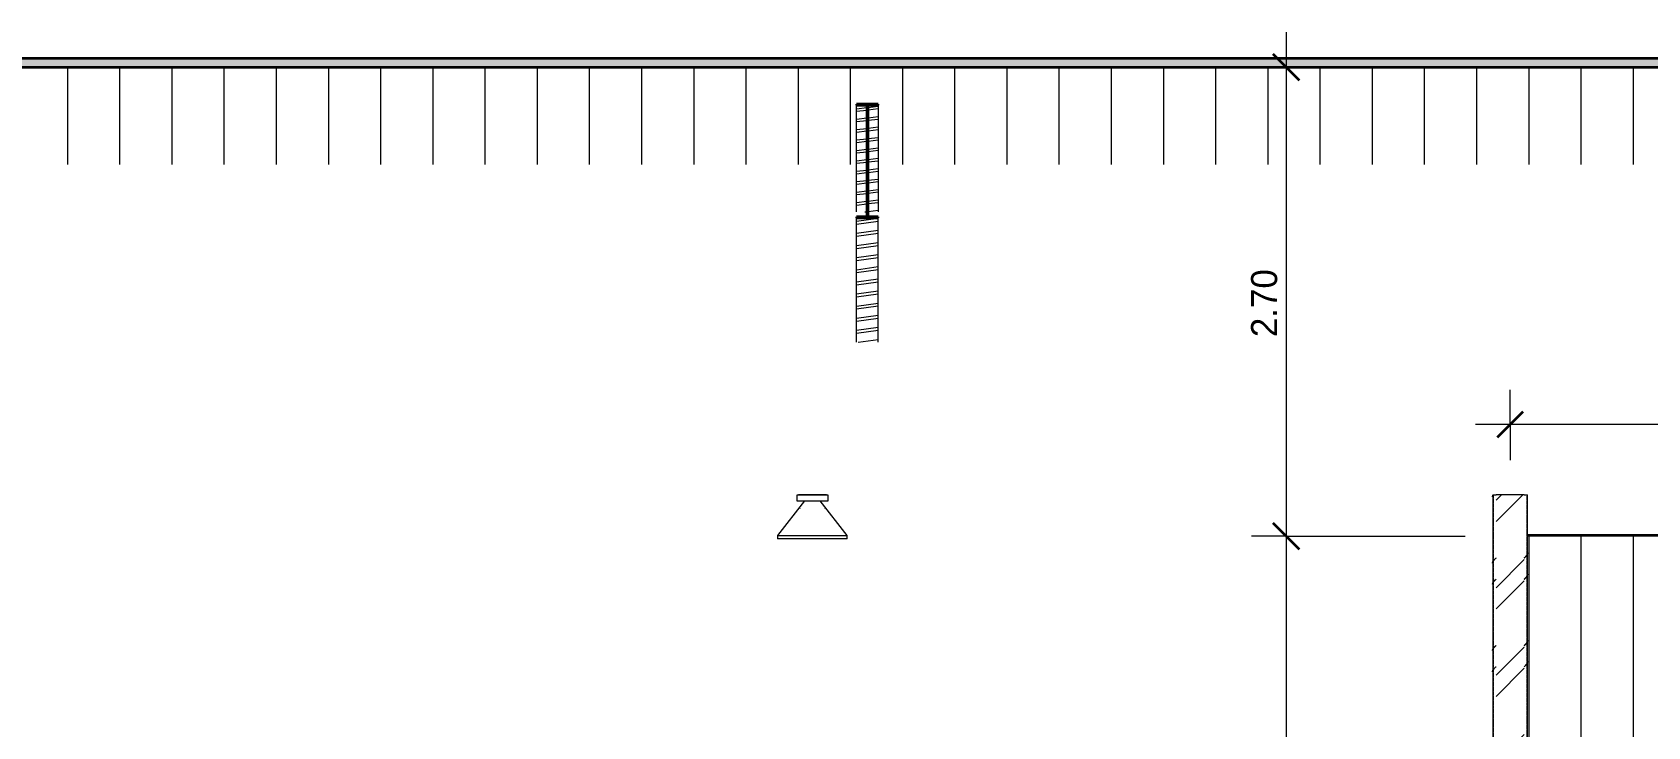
# Model space of a CAD drawing. Header units: centimetres. Extents: x -11896 to 2794, y -437 to 1921.
# Drawn here: x -3151 to -2223, y 668 to 1067 of the extents above; entities that cross this region are included whole.
import ezdxf

# ---------------------------------------------------------------- set-up
doc = ezdxf.new("R2010")
doc.units = ezdxf.units.CM
doc.linetypes.add('Hidden', pattern=[0.714375, 0.47625, -0.238125])
for name, color, linetype, lineweight in [('A-ANNO-DIMS', 7, 'Continuous', 9), ('A-ANNO-DIMS-100', 7, 'Continuous', 9), ('A-FLOR', 7, 'Continuous', 9), ('A-ROOF', 7, 'Continuous', 9), ('A-ROOF-PATT', 7, 'Continuous', 35), ('A-WALL', 7, 'Continuous', 9), ('A-WALL-PATT', 7, 'Continuous', 35), ('E-LITE-EQPM', 7, 'Continuous', 9), ('S-BEAM', 7, 'Continuous', 9), ('S-COLS', 7, 'Continuous', 9)]:
    doc.layers.add(name, color=color, linetype=linetype, lineweight=lineweight)
doc.styles.add('Century Gothic_1', font='GOTHIC.TTF', dxfattribs={"height": 15})
doc.dimstyles.new('FCA_N_Cotas_E100', dxfattribs={"dimscale": 30.48, "dimtxt": 15.662524, "dimasz": 0.492126, "dimexe": 0.656168, "dimexo": 0.656168, "dimgap": 0.032808, "dimtad": 1, "dimlfac": 0.01, "dimrnd": 0.01, "dimzin": 0, "dimdsep": 46, "dimtxsty": 'Century Gothic_1', "dimblk1": 'OBLIQUE', "dimblk2": 'OBLIQUE', "dimsah": 1, "dimcen": 0.09, "dimdle": 0.656168, "dimazin": 2, "dimtfac": 1, "dimtdec": 4, "dimtix": 1, "dimtmove": 0, "dimatfit": 3, "dimfxl": 1, "dimtvp": 1, "dimtolj": 1, "dimtzin": 0, "dimarcsym": 2})
pattern_1 = [(45, (-5061.785, 712), (-25.1447, 25.1447), []), (45, (-5061.785, 750.1), (-25.1447, 25.1447), [])]
pattern_2 = [(6.791, (-5061.785, 1020.98), (-25.144413, 2.993727), []), (6.791, (-5061.785, 1025.517), (-25.144413, 2.993727), [])]

# ---------------------------------------------------------------- blocks, each defined once
blk = doc.blocks.new('PQ_RVR_EST-01_ZZ_ZZ_MO_T_A_rvt-2-Sección 2-2')
at = {"layer": 'S-BEAM', "true_color": 0xc0c0c0}
h = blk.add_hatch(dxfattribs=at)
h.set_pattern_fill('FP_7', color=9, style=0, pattern_type=2)
h.set_pattern_definition(pattern_1)
h.paths.add_polyline_path([(-4115.83, 960.76), (-4115.83, 961.35), (-4121.73, 961.35), (-4121.73, 1025.42), (-4115.83, 1025.42), (-4115.83, 1026.01), (-4128.33, 1026.01), (-4128.33, 1025.42), (-4122.44, 1025.42), (-4122.44, 961.35), (-4128.33, 961.35), (-4128.33, 960.76)])
h = blk.add_hatch(dxfattribs=at)
h.set_pattern_fill('FP_49', color=9, style=0, pattern_type=2)
h.set_pattern_definition(pattern_2)
edge = h.paths.add_edge_path()
edge.add_line((-4122.44, 964.15), (-4122.44, 1025.42))
edge.add_line((-4122.44, 1025.42), (-4128.33, 1025.42))
edge.add_line((-4128.33, 1025.42), (-4128.33, 964.15))
h = blk.add_hatch(dxfattribs=at)
h.set_pattern_fill('FP_49', color=9, style=0, pattern_type=2)
h.set_pattern_definition(pattern_2)
edge = h.paths.add_edge_path()
edge.add_line((-4115.83, 964.15), (-4115.83, 1025.42))
edge.add_line((-4115.83, 1025.42), (-4121.73, 1025.42))
edge.add_line((-4121.73, 1025.42), (-4121.73, 964.15))
h = blk.add_hatch(dxfattribs=at)
h.set_pattern_fill('FP_47', color=9, style=0, pattern_type=2)
h.set_pattern_definition([(7.888, (-5061.785, 955.983), (-25.14507, 3.48413), []), (7.888, (-5061.785, 961.262), (-25.14507, 3.48413), [])])
edge = h.paths.add_edge_path()
edge.add_line((-4115.83, 889.28), (-4115.83, 960.76))
edge.add_line((-4115.83, 960.76), (-4128.33, 960.76))
edge.add_line((-4128.33, 960.76), (-4128.33, 889.28))
at = {"layer": 'S-BEAM', "lineweight": 35}
for p, q in [((-4115.83, 1026.01), (-4128.33, 1026.01)), ((-4128.33, 1026.01), (-4128.33, 1025.42)), ((-4128.33, 1025.42), (-4122.44, 1025.42)), ((-4122.44, 1025.42), (-4122.44, 961.35)), ((-4121.73, 961.35), (-4121.73, 1025.42)), ((-4121.73, 1025.42), (-4115.83, 1025.42)), ((-4115.83, 1025.42), (-4115.83, 1026.01)), ((-4122.44, 961.35), (-4128.33, 961.35)), ((-4128.33, 961.35), (-4128.33, 960.76)), ((-4128.33, 960.76), (-4115.83, 960.76)), ((-4115.83, 961.35), (-4121.73, 961.35)), ((-4115.83, 960.76), (-4115.83, 961.35))]:
    blk.add_line(p, q, dxfattribs=at)
at = {"layer": 'S-BEAM'}
for p, q in [((-4128.33, 964.15), (-4128.33, 1025.42)), ((-4115.83, 1025.42), (-4115.83, 964.15)), ((-4128.33, 889.28), (-4128.33, 960.76)), ((-4115.83, 889.28), (-4115.83, 960.76))]:
    blk.add_line(p, q, dxfattribs=at)
blk = doc.blocks.new('Lighting-Pendant-Vibia-NOTRH-5662 - Standard-1742424-Sección 2-2')
at = {"layer": 'E-LITE-EQPM'}
for p, q in [((-4162.68, 801.24), (-4162.68, 798.04)), ((-4144.68, 801.24), (-4162.68, 801.24)), ((-4161.68, 801.54), (-4161.68, 801.24)), ((-4145.68, 801.54), (-4161.68, 801.54)), ((-4154.18, 801.61), (-4154.03, 801.61)), ((-4154.18, 801.61), (-4154.03, 801.61)), ((-4153.93, 801.61), (-4153.43, 801.61)), ((-4153.93, 801.61), (-4153.43, 801.61)), ((-4153.32, 801.61), (-4153.18, 801.61)), ((-4153.32, 801.61), (-4153.18, 801.61)), ((-4145.68, 801.24), (-4145.68, 801.54)), ((-4144.68, 798.04), (-4144.68, 801.24)), ((-4158.18, 798.06), (-4173.68, 778.15)), ((-4162.68, 798.04), (-4144.68, 798.04)), ((-4160.71, 793.95), (-4160.95, 793.65)), ((-4133.68, 778.15), (-4149.18, 798.06)), ((-4146.4, 793.65), (-4146.64, 793.95)), ((-4173.68, 778.15), (-4173.68, 776.15)), ((-4173.68, 778.15), (-4133.68, 778.15)), ((-4133.68, 776.15), (-4173.68, 776.15)), ((-4133.68, 776.15), (-4133.68, 778.15))]:
    blk.add_line(p, q, dxfattribs=at)
at = {"layer": 'E-LITE-EQPM', "flags": 128}
for points in [[(-4154.47, 801.56), (-4154.34, 801.59), (-4154.2, 801.61), (-4154.18, 801.61)], [(-4153.18, 801.61), (-4153.04, 801.59), (-4152.9, 801.56)]]:
    blk.add_lwpolyline(points, dxfattribs=at)
blk = doc.blocks.new('PQ_RVR_MEP-01_ZZ_ZZ_MO_T_A_rvt-2-Sección 2-2')
at = {"layer": 'E-LITE-EQPM', "lineweight": 9}
blk.add_blockref('Lighting-Pendant-Vibia-NOTRH-5662 - Standard-1742424-Sección 2-2', (0, 0), dxfattribs=at)
blk = doc.blocks.new('FP_169-Sección 2-2')
at = {"layer": 'S-COLS'}
blk.add_line((-3742.6, 387.86), (-3742.6, 801.54), dxfattribs=at)
at = {"layer": 'S-COLS', "color": 9, "true_color": 0xc0c0c0}
for p, q in [((-3744.51, 765.22), (-3744.46, 765.27)), ((-3744.46, 765.27), (-3744.41, 765.32)), ((-3744.41, 765.32), (-3744.36, 765.36)), ((-3744.36, 765.36), (-3744.31, 765.41)), ((-3744.31, 765.41), (-3744.26, 765.46)), ((-3744.26, 765.46), (-3744.21, 765.5)), ((-3744.21, 765.5), (-3744.16, 765.55)), ((-3744.16, 765.55), (-3744.11, 765.6)), ((-3744.11, 765.6), (-3744.06, 765.64)), ((-3744.06, 765.64), (-3744.02, 765.69)), ((-3744.02, 765.69), (-3743.97, 765.74)), ((-3743.97, 765.74), (-3743.92, 765.78)), ((-3743.92, 765.78), (-3743.87, 765.83)), ((-3743.87, 765.83), (-3743.83, 765.88)), ((-3743.83, 765.88), (-3743.78, 765.92)), ((-3743.78, 765.92), (-3743.73, 765.97)), ((-3743.73, 765.97), (-3743.69, 766.02)), ((-3743.69, 766.02), (-3743.64, 766.06)), ((-3743.64, 766.06), (-3743.6, 766.11)), ((-3743.6, 766.11), (-3743.55, 766.16)), ((-3743.55, 766.16), (-3743.51, 766.2)), ((-3743.51, 766.2), (-3743.47, 766.25)), ((-3743.47, 766.25), (-3743.43, 766.3)), ((-3743.43, 766.3), (-3743.38, 766.34)), ((-3743.38, 766.34), (-3743.34, 766.39)), ((-3743.34, 766.39), (-3743.3, 766.44)), ((-3743.3, 766.44), (-3743.26, 766.48)), ((-3743.26, 766.48), (-3743.23, 766.53)), ((-3743.23, 766.53), (-3743.19, 766.58)), ((-3743.19, 766.58), (-3743.15, 766.62)), ((-3743.15, 766.62), (-3743.11, 766.67)), ((-3743.11, 766.67), (-3743.08, 766.72)), ((-3743.08, 766.72), (-3743.04, 766.77)), ((-3743.04, 766.77), (-3743.01, 766.81)), ((-3743.01, 766.81), (-3742.98, 766.86)), ((-3742.98, 766.86), (-3742.95, 766.91)), ((-3742.95, 766.91), (-3742.91, 766.95)), ((-3742.91, 766.95), (-3742.88, 767)), ((-3742.88, 767), (-3742.85, 767.05)), ((-3742.85, 767.05), (-3742.83, 767.09)), ((-3742.83, 767.09), (-3742.8, 767.14)), ((-3742.8, 767.14), (-3742.77, 767.19)), ((-3742.77, 767.19), (-3742.75, 767.23)), ((-3742.75, 767.23), (-3742.72, 767.28)), ((-3742.72, 767.28), (-3742.7, 767.33)), ((-3742.7, 767.33), (-3742.68, 767.37)), ((-3742.68, 767.37), (-3742.66, 767.42)), ((-3742.66, 767.42), (-3742.64, 767.47)), ((-3742.64, 767.47), (-3742.62, 767.51)), ((-3742.62, 767.51), (-3742.6, 767.56)), ((-3742.6, 767.56), (-3742.59, 767.61)), ((-3742.59, 767.61), (-3742.57, 767.65)), ((-3742.57, 767.65), (-3742.56, 767.7)), ((-3742.56, 767.7), (-3742.55, 767.75)), ((-3742.55, 767.75), (-3742.54, 767.79)), ((-3742.54, 767.79), (-3742.53, 767.84)), ((-3742.53, 767.84), (-3742.52, 767.89)), ((-3742.52, 767.89), (-3742.51, 767.93)), ((-3742.51, 767.93), (-3742.5, 767.98)), ((-3742.5, 768.03), (-3742.49, 768.07)), ((-3742.5, 767.98), (-3742.5, 768.03)), ((-3742.49, 768.12), (-3742.49, 768.17)), ((-3742.49, 768.07), (-3742.49, 768.12)), ((-3744.51, 753.03), (-3744.46, 753.08)), ((-3744.46, 753.08), (-3744.41, 753.13)), ((-3744.41, 753.13), (-3744.36, 753.17)), ((-3744.36, 753.17), (-3744.31, 753.22)), ((-3744.31, 753.22), (-3744.26, 753.27)), ((-3744.26, 753.27), (-3744.21, 753.31)), ((-3744.21, 753.31), (-3744.16, 753.36)), ((-3744.16, 753.36), (-3744.11, 753.41)), ((-3744.11, 753.41), (-3744.06, 753.45)), ((-3744.06, 753.45), (-3744.02, 753.5)), ((-3744.02, 753.5), (-3743.97, 753.55)), ((-3743.97, 753.55), (-3743.92, 753.59)), ((-3743.92, 753.59), (-3743.87, 753.64)), ((-3743.87, 753.64), (-3743.83, 753.69)), ((-3743.83, 753.69), (-3743.78, 753.73)), ((-3743.78, 753.73), (-3743.73, 753.78)), ((-3743.73, 753.78), (-3743.69, 753.83)), ((-3743.69, 753.83), (-3743.64, 753.87)), ((-3743.64, 753.87), (-3743.6, 753.92)), ((-3743.6, 753.92), (-3743.55, 753.97)), ((-3743.55, 753.97), (-3743.51, 754.01)), ((-3743.51, 754.01), (-3743.47, 754.06)), ((-3743.47, 754.06), (-3743.43, 754.11)), ((-3743.43, 754.11), (-3743.38, 754.15)), ((-3743.38, 754.15), (-3743.34, 754.2)), ((-3743.34, 754.2), (-3743.3, 754.25)), ((-3743.3, 754.25), (-3743.26, 754.3)), ((-3743.26, 754.3), (-3743.23, 754.34)), ((-3743.23, 754.34), (-3743.19, 754.39)), ((-3743.19, 754.39), (-3743.15, 754.44)), ((-3743.15, 754.44), (-3743.11, 754.48)), ((-3743.11, 754.48), (-3743.08, 754.53)), ((-3743.08, 754.53), (-3743.04, 754.58)), ((-3743.04, 754.58), (-3743.01, 754.62)), ((-3743.01, 754.62), (-3742.98, 754.67)), ((-3742.98, 754.67), (-3742.95, 754.72)), ((-3742.95, 754.72), (-3742.91, 754.76)), ((-3742.91, 754.76), (-3742.88, 754.81)), ((-3742.88, 754.81), (-3742.85, 754.86)), ((-3742.85, 754.86), (-3742.83, 754.9)), ((-3742.83, 754.9), (-3742.8, 754.95)), ((-3742.8, 754.95), (-3742.77, 755)), ((-3742.77, 755), (-3742.75, 755.04)), ((-3742.75, 755.04), (-3742.72, 755.09)), ((-3742.72, 755.09), (-3742.7, 755.14)), ((-3742.7, 755.14), (-3742.68, 755.18)), ((-3742.68, 755.18), (-3742.66, 755.23)), ((-3742.66, 755.23), (-3742.64, 755.28)), ((-3742.64, 755.28), (-3742.62, 755.32)), ((-3742.62, 755.32), (-3742.6, 755.37)), ((-3742.6, 755.37), (-3742.59, 755.42)), ((-3742.59, 755.42), (-3742.57, 755.46)), ((-3742.57, 755.46), (-3742.56, 755.51)), ((-3742.56, 755.51), (-3742.55, 755.56)), ((-3742.55, 755.56), (-3742.54, 755.6)), ((-3742.54, 755.6), (-3742.53, 755.65)), ((-3742.53, 755.65), (-3742.52, 755.7)), ((-3742.52, 755.7), (-3742.51, 755.74)), ((-3742.51, 755.74), (-3742.5, 755.79)), ((-3742.5, 755.84), (-3742.49, 755.88)), ((-3742.5, 755.79), (-3742.5, 755.84)), ((-3742.49, 755.93), (-3742.49, 755.98)), ((-3742.49, 755.88), (-3742.49, 755.93)), ((-3744.46, 714.98), (-3744.41, 715.03)), ((-3744.41, 715.03), (-3744.36, 715.07)), ((-3744.36, 715.07), (-3744.31, 715.12)), ((-3744.31, 715.12), (-3744.26, 715.17)), ((-3744.26, 715.17), (-3744.21, 715.21)), ((-3744.21, 715.21), (-3744.16, 715.26)), ((-3744.16, 715.26), (-3744.11, 715.31)), ((-3744.11, 715.31), (-3744.06, 715.35)), ((-3744.06, 715.35), (-3744.02, 715.4)), ((-3744.02, 715.4), (-3743.97, 715.45)), ((-3743.97, 715.45), (-3743.92, 715.49)), ((-3743.92, 715.49), (-3743.87, 715.54)), ((-3743.87, 715.54), (-3743.83, 715.59)), ((-3743.83, 715.59), (-3743.78, 715.63)), ((-3743.78, 715.63), (-3743.73, 715.68)), ((-3743.73, 715.68), (-3743.69, 715.73)), ((-3743.69, 715.73), (-3743.64, 715.77)), ((-3743.64, 715.77), (-3743.6, 715.82)), ((-3743.6, 715.82), (-3743.55, 715.87)), ((-3743.55, 715.87), (-3743.51, 715.91)), ((-3743.51, 715.91), (-3743.47, 715.96)), ((-3743.47, 715.96), (-3743.43, 716.01)), ((-3743.43, 716.01), (-3743.38, 716.05)), ((-3743.38, 716.05), (-3743.34, 716.1)), ((-3743.34, 716.1), (-3743.3, 716.15)), ((-3743.3, 716.15), (-3743.26, 716.2)), ((-3743.26, 716.2), (-3743.23, 716.24)), ((-3743.23, 716.24), (-3743.19, 716.29)), ((-3743.19, 716.29), (-3743.15, 716.34)), ((-3743.15, 716.34), (-3743.11, 716.38)), ((-3743.11, 716.38), (-3743.08, 716.43)), ((-3743.08, 716.43), (-3743.04, 716.48)), ((-3743.04, 716.48), (-3743.01, 716.52)), ((-3743.01, 716.52), (-3742.98, 716.57)), ((-3742.98, 716.57), (-3742.95, 716.62)), ((-3742.95, 716.62), (-3742.91, 716.66)), ((-3742.91, 716.66), (-3742.88, 716.71)), ((-3742.88, 716.71), (-3742.85, 716.76)), ((-3742.85, 716.76), (-3742.83, 716.8)), ((-3742.83, 716.8), (-3742.8, 716.85)), ((-3742.8, 716.85), (-3742.77, 716.9)), ((-3742.77, 716.9), (-3742.75, 716.94)), ((-3742.75, 716.94), (-3742.72, 716.99)), ((-3742.72, 716.99), (-3742.7, 717.04)), ((-3742.7, 717.04), (-3742.68, 717.08)), ((-3742.68, 717.08), (-3742.66, 717.13)), ((-3742.66, 717.13), (-3742.64, 717.18)), ((-3742.64, 717.18), (-3742.62, 717.22)), ((-3742.62, 717.22), (-3742.6, 717.27)), ((-3742.6, 717.27), (-3742.59, 717.32)), ((-3742.59, 717.32), (-3742.57, 717.36)), ((-3742.57, 717.36), (-3742.56, 717.41)), ((-3742.56, 717.41), (-3742.55, 717.46)), ((-3742.55, 717.46), (-3742.54, 717.5)), ((-3742.54, 717.5), (-3742.53, 717.55)), ((-3742.53, 717.55), (-3742.52, 717.6)), ((-3742.52, 717.6), (-3742.51, 717.64)), ((-3742.51, 717.64), (-3742.5, 717.69)), ((-3742.5, 717.74), (-3742.49, 717.78)), ((-3742.5, 717.69), (-3742.5, 717.74)), ((-3742.49, 717.83), (-3742.49, 717.88)), ((-3742.49, 717.78), (-3742.49, 717.83)), ((-3744.51, 714.93), (-3744.46, 714.98)), ((-3744.51, 702.74), (-3744.46, 702.79)), ((-3744.46, 702.79), (-3744.41, 702.84)), ((-3744.41, 702.84), (-3744.36, 702.88)), ((-3744.36, 702.88), (-3744.31, 702.93)), ((-3744.31, 702.93), (-3744.26, 702.98)), ((-3744.26, 702.98), (-3744.21, 703.02)), ((-3744.21, 703.02), (-3744.16, 703.07)), ((-3744.16, 703.07), (-3744.11, 703.12)), ((-3744.11, 703.12), (-3744.06, 703.16)), ((-3744.06, 703.16), (-3744.02, 703.21)), ((-3744.02, 703.21), (-3743.97, 703.26)), ((-3743.97, 703.26), (-3743.92, 703.3)), ((-3743.92, 703.3), (-3743.87, 703.35)), ((-3743.87, 703.35), (-3743.83, 703.4)), ((-3743.83, 703.4), (-3743.78, 703.44)), ((-3743.78, 703.44), (-3743.73, 703.49)), ((-3743.73, 703.49), (-3743.69, 703.54)), ((-3743.69, 703.54), (-3743.64, 703.58)), ((-3743.64, 703.58), (-3743.6, 703.63)), ((-3743.6, 703.63), (-3743.55, 703.68)), ((-3743.55, 703.68), (-3743.51, 703.73)), ((-3743.51, 703.73), (-3743.47, 703.77)), ((-3743.47, 703.77), (-3743.43, 703.82)), ((-3743.43, 703.82), (-3743.38, 703.87)), ((-3743.38, 703.87), (-3743.34, 703.91)), ((-3743.34, 703.91), (-3743.3, 703.96)), ((-3743.3, 703.96), (-3743.26, 704.01)), ((-3743.26, 704.01), (-3743.23, 704.05)), ((-3743.23, 704.05), (-3743.19, 704.1)), ((-3743.19, 704.1), (-3743.15, 704.15)), ((-3743.15, 704.15), (-3743.11, 704.19)), ((-3743.11, 704.19), (-3743.08, 704.24)), ((-3743.08, 704.24), (-3743.04, 704.29)), ((-3743.04, 704.29), (-3743.01, 704.33)), ((-3743.01, 704.33), (-3742.98, 704.38)), ((-3742.98, 704.38), (-3742.95, 704.43)), ((-3742.95, 704.43), (-3742.91, 704.47)), ((-3742.91, 704.47), (-3742.88, 704.52)), ((-3742.88, 704.52), (-3742.85, 704.57)), ((-3742.85, 704.57), (-3742.83, 704.61)), ((-3742.83, 704.61), (-3742.8, 704.66)), ((-3742.8, 704.66), (-3742.77, 704.71)), ((-3742.77, 704.71), (-3742.75, 704.75)), ((-3742.75, 704.75), (-3742.72, 704.8)), ((-3742.72, 704.8), (-3742.7, 704.85)), ((-3742.7, 704.85), (-3742.68, 704.89)), ((-3742.68, 704.89), (-3742.66, 704.94)), ((-3742.66, 704.94), (-3742.64, 704.99)), ((-3742.64, 704.99), (-3742.62, 705.03)), ((-3742.62, 705.03), (-3742.6, 705.08)), ((-3742.6, 705.08), (-3742.59, 705.13)), ((-3742.59, 705.13), (-3742.57, 705.17)), ((-3742.57, 705.17), (-3742.56, 705.22)), ((-3742.56, 705.22), (-3742.55, 705.27)), ((-3742.55, 705.27), (-3742.54, 705.31)), ((-3742.54, 705.31), (-3742.53, 705.36)), ((-3742.53, 705.36), (-3742.52, 705.41)), ((-3742.52, 705.41), (-3742.51, 705.46)), ((-3742.51, 705.46), (-3742.5, 705.5)), ((-3742.5, 705.55), (-3742.49, 705.6)), ((-3742.5, 705.5), (-3742.5, 705.55)), ((-3742.49, 705.64), (-3742.49, 705.69)), ((-3742.49, 705.6), (-3742.49, 705.64))]:
    blk.add_line(p, q, dxfattribs=at)
blk = doc.blocks.new('FP_170-Sección 2-2')
at = {"layer": 'S-COLS', "color": 9, "true_color": 0xc0c0c0}
for p, q in [((-3762.72, 800.42), (-3762.71, 800.47)), ((-3762.72, 800.38), (-3762.72, 800.42)), ((-3762.71, 800.52), (-3762.7, 800.56)), ((-3762.71, 800.47), (-3762.71, 800.52)), ((-3762.7, 800.61), (-3762.69, 800.66)), ((-3762.7, 800.56), (-3762.7, 800.61)), ((-3762.69, 800.66), (-3762.68, 800.7)), ((-3762.68, 800.7), (-3762.67, 800.75)), ((-3762.67, 800.75), (-3762.66, 800.8)), ((-3762.66, 800.8), (-3762.65, 800.84)), ((-3762.65, 800.84), (-3762.63, 800.89)), ((-3762.63, 800.89), (-3762.62, 800.94)), ((-3762.62, 800.94), (-3762.6, 800.98)), ((-3762.6, 800.98), (-3762.58, 801.03)), ((-3762.58, 801.03), (-3762.57, 801.08)), ((-3762.57, 801.08), (-3762.55, 801.12)), ((-3762.55, 801.12), (-3762.52, 801.17)), ((-3762.52, 801.17), (-3762.5, 801.22)), ((-3762.5, 801.22), (-3762.48, 801.26)), ((-3762.48, 801.26), (-3762.46, 801.31)), ((-3762.46, 801.31), (-3762.43, 801.36)), ((-3762.43, 801.36), (-3762.41, 801.4)), ((-3762.41, 801.4), (-3762.38, 801.45)), ((-3762.38, 801.45), (-3762.35, 801.5)), ((-3762.35, 801.5), (-3762.32, 801.54)), ((-3762.72, 762.32), (-3762.71, 762.37)), ((-3762.72, 762.28), (-3762.72, 762.32)), ((-3762.71, 762.42), (-3762.7, 762.46)), ((-3762.71, 762.37), (-3762.71, 762.42)), ((-3762.7, 762.51), (-3762.69, 762.56)), ((-3762.7, 762.46), (-3762.7, 762.51)), ((-3762.69, 762.56), (-3762.68, 762.6)), ((-3762.68, 762.6), (-3762.67, 762.65)), ((-3762.67, 762.65), (-3762.66, 762.7)), ((-3762.66, 762.7), (-3762.65, 762.74)), ((-3762.65, 762.74), (-3762.63, 762.79)), ((-3762.63, 762.79), (-3762.62, 762.84)), ((-3762.62, 762.84), (-3762.6, 762.88)), ((-3762.6, 762.88), (-3762.58, 762.93)), ((-3762.58, 762.93), (-3762.57, 762.98)), ((-3762.57, 762.98), (-3762.55, 763.02)), ((-3762.55, 763.02), (-3762.52, 763.07)), ((-3762.52, 763.07), (-3762.5, 763.12)), ((-3762.5, 763.12), (-3762.48, 763.16)), ((-3762.48, 763.16), (-3762.46, 763.21)), ((-3762.46, 763.21), (-3762.43, 763.26)), ((-3762.43, 763.26), (-3762.41, 763.3)), ((-3762.41, 763.3), (-3762.38, 763.35)), ((-3762.38, 763.35), (-3762.35, 763.4)), ((-3762.35, 763.4), (-3762.32, 763.44)), ((-3762.32, 763.44), (-3762.29, 763.49)), ((-3762.29, 763.49), (-3762.26, 763.54)), ((-3762.26, 763.54), (-3762.23, 763.58)), ((-3762.23, 763.58), (-3762.2, 763.63)), ((-3762.2, 763.63), (-3762.16, 763.68)), ((-3762.16, 763.68), (-3762.13, 763.73)), ((-3762.13, 763.73), (-3762.09, 763.77)), ((-3762.09, 763.77), (-3762.06, 763.82)), ((-3762.06, 763.82), (-3762.02, 763.87)), ((-3762.02, 763.87), (-3761.98, 763.91)), ((-3761.98, 763.91), (-3761.94, 763.96)), ((-3761.94, 763.96), (-3761.9, 764.01)), ((-3761.9, 764.01), (-3761.86, 764.05)), ((-3761.86, 764.05), (-3761.82, 764.1)), ((-3761.82, 764.1), (-3761.78, 764.15)), ((-3761.78, 764.15), (-3761.74, 764.19)), ((-3761.74, 764.19), (-3761.69, 764.24)), ((-3761.69, 764.24), (-3761.65, 764.29)), ((-3761.65, 764.29), (-3761.61, 764.33)), ((-3761.61, 764.33), (-3761.56, 764.38)), ((-3761.56, 764.38), (-3761.52, 764.43)), ((-3761.52, 764.43), (-3761.47, 764.47)), ((-3761.47, 764.47), (-3761.43, 764.52)), ((-3761.43, 764.52), (-3761.38, 764.57)), ((-3761.38, 764.57), (-3761.33, 764.61)), ((-3761.33, 764.61), (-3761.28, 764.66)), ((-3761.28, 764.66), (-3761.24, 764.71)), ((-3761.24, 764.71), (-3761.19, 764.75)), ((-3761.19, 764.75), (-3761.14, 764.8)), ((-3761.14, 764.8), (-3761.09, 764.85)), ((-3761.09, 764.85), (-3761.04, 764.89)), ((-3761.04, 764.89), (-3760.99, 764.94)), ((-3760.99, 764.94), (-3760.95, 764.99)), ((-3760.95, 764.99), (-3760.9, 765.03)), ((-3760.9, 765.03), (-3760.85, 765.08)), ((-3760.85, 765.08), (-3760.8, 765.13)), ((-3760.8, 765.13), (-3760.75, 765.17)), ((-3760.75, 765.17), (-3760.7, 765.22)), ((-3761.61, 752.14), (-3761.56, 752.19)), ((-3761.56, 752.19), (-3761.52, 752.24)), ((-3761.52, 752.24), (-3761.47, 752.28)), ((-3761.47, 752.28), (-3761.43, 752.33)), ((-3761.43, 752.33), (-3761.38, 752.38)), ((-3761.38, 752.38), (-3761.33, 752.42)), ((-3761.33, 752.42), (-3761.28, 752.47)), ((-3761.28, 752.47), (-3761.24, 752.52)), ((-3761.24, 752.52), (-3761.19, 752.56)), ((-3761.19, 752.56), (-3761.14, 752.61)), ((-3761.14, 752.61), (-3761.09, 752.66)), ((-3761.09, 752.66), (-3761.04, 752.7)), ((-3761.04, 752.7), (-3760.99, 752.75)), ((-3760.99, 752.75), (-3760.95, 752.8)), ((-3760.95, 752.8), (-3760.9, 752.84)), ((-3760.9, 752.84), (-3760.85, 752.89)), ((-3760.85, 752.89), (-3760.8, 752.94)), ((-3760.8, 752.94), (-3760.75, 752.99)), ((-3760.75, 752.99), (-3760.7, 753.03)), ((-3762.72, 750.13), (-3762.71, 750.18)), ((-3762.72, 750.09), (-3762.72, 750.13)), ((-3762.71, 750.23), (-3762.7, 750.27)), ((-3762.71, 750.18), (-3762.71, 750.23)), ((-3762.7, 750.32), (-3762.69, 750.37)), ((-3762.7, 750.27), (-3762.7, 750.32)), ((-3762.69, 750.37), (-3762.68, 750.41)), ((-3762.68, 750.41), (-3762.67, 750.46)), ((-3762.67, 750.46), (-3762.66, 750.51)), ((-3762.66, 750.51), (-3762.65, 750.55)), ((-3762.65, 750.55), (-3762.63, 750.6)), ((-3762.63, 750.6), (-3762.62, 750.65)), ((-3762.62, 750.65), (-3762.6, 750.69)), ((-3762.6, 750.69), (-3762.58, 750.74)), ((-3762.58, 750.74), (-3762.57, 750.79)), ((-3762.57, 750.79), (-3762.55, 750.83)), ((-3762.55, 750.83), (-3762.52, 750.88)), ((-3762.52, 750.88), (-3762.5, 750.93)), ((-3762.5, 750.93), (-3762.48, 750.97)), ((-3762.48, 750.97), (-3762.46, 751.02)), ((-3762.46, 751.02), (-3762.43, 751.07)), ((-3762.43, 751.07), (-3762.41, 751.11)), ((-3762.41, 751.11), (-3762.38, 751.16)), ((-3762.38, 751.16), (-3762.35, 751.21)), ((-3762.35, 751.21), (-3762.32, 751.26)), ((-3762.32, 751.26), (-3762.29, 751.3)), ((-3762.29, 751.3), (-3762.26, 751.35)), ((-3762.26, 751.35), (-3762.23, 751.4)), ((-3762.23, 751.4), (-3762.2, 751.44)), ((-3762.2, 751.44), (-3762.16, 751.49)), ((-3762.16, 751.49), (-3762.13, 751.54)), ((-3762.13, 751.54), (-3762.09, 751.58)), ((-3762.09, 751.58), (-3762.06, 751.63)), ((-3762.06, 751.63), (-3762.02, 751.68)), ((-3762.02, 751.68), (-3761.98, 751.72)), ((-3761.98, 751.72), (-3761.94, 751.77)), ((-3761.94, 751.77), (-3761.9, 751.82)), ((-3761.9, 751.82), (-3761.86, 751.86)), ((-3761.86, 751.86), (-3761.82, 751.91)), ((-3761.82, 751.91), (-3761.78, 751.96)), ((-3761.78, 751.96), (-3761.74, 752)), ((-3761.74, 752), (-3761.69, 752.05)), ((-3761.69, 752.05), (-3761.65, 752.1)), ((-3761.65, 752.1), (-3761.61, 752.14)), ((-3762.72, 712.03), (-3762.71, 712.08)), ((-3762.72, 711.99), (-3762.72, 712.03)), ((-3762.71, 712.13), (-3762.7, 712.17)), ((-3762.71, 712.08), (-3762.71, 712.13)), ((-3762.7, 712.22), (-3762.69, 712.27)), ((-3762.7, 712.17), (-3762.7, 712.22)), ((-3762.69, 712.27), (-3762.68, 712.31)), ((-3762.68, 712.31), (-3762.67, 712.36)), ((-3762.67, 712.36), (-3762.66, 712.41)), ((-3762.66, 712.41), (-3762.65, 712.45)), ((-3762.65, 712.45), (-3762.63, 712.5)), ((-3762.63, 712.5), (-3762.62, 712.55)), ((-3762.62, 712.55), (-3762.6, 712.59)), ((-3762.6, 712.59), (-3762.58, 712.64)), ((-3762.58, 712.64), (-3762.57, 712.69)), ((-3762.57, 712.69), (-3762.55, 712.73)), ((-3762.55, 712.73), (-3762.52, 712.78)), ((-3762.52, 712.78), (-3762.5, 712.83)), ((-3762.5, 712.83), (-3762.48, 712.87)), ((-3762.48, 712.87), (-3762.46, 712.92)), ((-3762.46, 712.92), (-3762.43, 712.97)), ((-3762.43, 712.97), (-3762.41, 713.01)), ((-3762.41, 713.01), (-3762.38, 713.06)), ((-3762.38, 713.06), (-3762.35, 713.11)), ((-3762.35, 713.11), (-3762.32, 713.16)), ((-3762.32, 713.16), (-3762.29, 713.2)), ((-3762.29, 713.2), (-3762.26, 713.25)), ((-3762.26, 713.25), (-3762.23, 713.3)), ((-3762.23, 713.3), (-3762.2, 713.34)), ((-3762.2, 713.34), (-3762.16, 713.39)), ((-3762.16, 713.39), (-3762.13, 713.44)), ((-3762.13, 713.44), (-3762.09, 713.48)), ((-3762.09, 713.48), (-3762.06, 713.53)), ((-3762.06, 713.53), (-3762.02, 713.58)), ((-3762.02, 713.58), (-3761.98, 713.62)), ((-3761.98, 713.62), (-3761.94, 713.67)), ((-3761.94, 713.67), (-3761.9, 713.72)), ((-3761.9, 713.72), (-3761.86, 713.76)), ((-3761.86, 713.76), (-3761.82, 713.81)), ((-3761.82, 713.81), (-3761.78, 713.86)), ((-3761.78, 713.86), (-3761.74, 713.9)), ((-3761.74, 713.9), (-3761.69, 713.95)), ((-3761.69, 713.95), (-3761.65, 714)), ((-3761.65, 714), (-3761.61, 714.04)), ((-3761.61, 714.04), (-3761.56, 714.09)), ((-3761.56, 714.09), (-3761.52, 714.14)), ((-3761.52, 714.14), (-3761.47, 714.18)), ((-3761.47, 714.18), (-3761.43, 714.23)), ((-3761.43, 714.23), (-3761.38, 714.28)), ((-3761.38, 714.28), (-3761.33, 714.32)), ((-3761.33, 714.32), (-3761.28, 714.37)), ((-3761.28, 714.37), (-3761.24, 714.42)), ((-3761.24, 714.42), (-3761.19, 714.46)), ((-3761.19, 714.46), (-3761.14, 714.51)), ((-3761.14, 714.51), (-3761.09, 714.56)), ((-3761.09, 714.56), (-3761.04, 714.6)), ((-3761.04, 714.6), (-3760.99, 714.65)), ((-3760.99, 714.65), (-3760.95, 714.7)), ((-3760.95, 714.7), (-3760.9, 714.74)), ((-3760.9, 714.74), (-3760.85, 714.79)), ((-3760.85, 714.79), (-3760.8, 714.84)), ((-3760.8, 714.84), (-3760.75, 714.89)), ((-3760.75, 714.89), (-3760.7, 714.93)), ((-3762.72, 699.84), (-3762.71, 699.89)), ((-3762.72, 699.8), (-3762.72, 699.84)), ((-3762.71, 699.94), (-3762.7, 699.98)), ((-3762.71, 699.89), (-3762.71, 699.94)), ((-3762.7, 700.03), (-3762.69, 700.08)), ((-3762.7, 699.98), (-3762.7, 700.03)), ((-3762.69, 700.08), (-3762.68, 700.12)), ((-3762.68, 700.12), (-3762.67, 700.17)), ((-3762.67, 700.17), (-3762.66, 700.22)), ((-3762.66, 700.22), (-3762.65, 700.26)), ((-3762.65, 700.26), (-3762.63, 700.31)), ((-3762.63, 700.31), (-3762.62, 700.36)), ((-3762.62, 700.36), (-3762.6, 700.4)), ((-3762.6, 700.4), (-3762.58, 700.45)), ((-3762.58, 700.45), (-3762.57, 700.5)), ((-3762.57, 700.5), (-3762.55, 700.54)), ((-3762.55, 700.54), (-3762.52, 700.59)), ((-3762.52, 700.59), (-3762.5, 700.64)), ((-3762.5, 700.64), (-3762.48, 700.69)), ((-3762.48, 700.69), (-3762.46, 700.73)), ((-3762.46, 700.73), (-3762.43, 700.78)), ((-3762.43, 700.78), (-3762.41, 700.83)), ((-3762.41, 700.83), (-3762.38, 700.87)), ((-3762.38, 700.87), (-3762.35, 700.92)), ((-3762.35, 700.92), (-3762.32, 700.97)), ((-3762.32, 700.97), (-3762.29, 701.01)), ((-3762.29, 701.01), (-3762.26, 701.06)), ((-3762.26, 701.06), (-3762.23, 701.11)), ((-3762.23, 701.11), (-3762.2, 701.15)), ((-3762.2, 701.15), (-3762.16, 701.2)), ((-3762.16, 701.2), (-3762.13, 701.25)), ((-3762.13, 701.25), (-3762.09, 701.29)), ((-3762.09, 701.29), (-3762.06, 701.34)), ((-3762.06, 701.34), (-3762.02, 701.39)), ((-3762.02, 701.39), (-3761.98, 701.43)), ((-3761.98, 701.43), (-3761.94, 701.48)), ((-3761.94, 701.48), (-3761.9, 701.53)), ((-3761.9, 701.53), (-3761.86, 701.57)), ((-3761.86, 701.57), (-3761.82, 701.62)), ((-3761.82, 701.62), (-3761.78, 701.67)), ((-3761.78, 701.67), (-3761.74, 701.71)), ((-3761.74, 701.71), (-3761.69, 701.76)), ((-3761.69, 701.76), (-3761.65, 701.81)), ((-3761.65, 701.81), (-3761.61, 701.85)), ((-3761.61, 701.85), (-3761.56, 701.9)), ((-3761.56, 701.9), (-3761.52, 701.95)), ((-3761.52, 701.95), (-3761.47, 701.99)), ((-3761.47, 701.99), (-3761.43, 702.04)), ((-3761.43, 702.04), (-3761.38, 702.09)), ((-3761.38, 702.09), (-3761.33, 702.13)), ((-3761.33, 702.13), (-3761.28, 702.18)), ((-3761.28, 702.18), (-3761.24, 702.23)), ((-3761.24, 702.23), (-3761.19, 702.27)), ((-3761.19, 702.27), (-3761.14, 702.32)), ((-3761.14, 702.32), (-3761.09, 702.37)), ((-3761.09, 702.37), (-3761.04, 702.42)), ((-3761.04, 702.42), (-3760.99, 702.46)), ((-3760.99, 702.46), (-3760.95, 702.51)), ((-3760.95, 702.51), (-3760.9, 702.56)), ((-3760.9, 702.56), (-3760.85, 702.6)), ((-3760.85, 702.6), (-3760.8, 702.65)), ((-3760.8, 702.65), (-3760.75, 702.7)), ((-3760.75, 702.7), (-3760.7, 702.74))]:
    blk.add_line(p, q, dxfattribs=at)
at = {"layer": 'S-COLS'}
blk.add_line((-3762.6, 801.54), (-3762.6, 387.86), dxfattribs=at)
blk = doc.blocks.new('HSS Rectangular-Column - 200 x 200-1657675-Sección 2-2')
at = {"layer": 'S-COLS', "true_color": 0xc0c0c0}
h = blk.add_hatch(dxfattribs=at)
h.set_pattern_fill('FP_7', color=9, style=0, pattern_type=2)
h.set_pattern_definition(pattern_1)
h.paths.add_polyline_path([(-3756.08, 387.86), (-3744.51, 387.86), (-3744.51, 801.54), (-3760.7, 801.54), (-3760.7, 387.86)])
at = {"layer": 'S-COLS'}
for p, q in [((-3762.6, 801.54), (-3760.7, 801.54)), ((-3744.51, 801.54), (-3760.7, 801.54)), ((-3744.51, 801.54), (-3742.6, 801.54))]:
    blk.add_line(p, q, dxfattribs=at)
at = {"layer": 'S-COLS', "linetype": 'Hidden'}
for p, q in [((-3762.2, 387.86), (-3762.2, 801.54)), ((-3743, 801.54), (-3743, 387.86))]:
    blk.add_line(p, q, dxfattribs=at)
at = {"layer": 'S-COLS'}
for name in ['FP_170-Sección 2-2', 'FP_169-Sección 2-2']:
    blk.add_blockref(name, (0, 0), dxfattribs=at)
blk = doc.blocks.new('DIMBLOCK29-Sección 2-2')
at = {"layer": 'A-ANNO-DIMS-100'}
for p, q in [((-2430.67, 1067.39), (-2430.67, 777.75)), ((-2430.67, 1047.39), (-2440.06, 1047.39)), ((-2430.67, 1047.39), (-2410.67, 1047.39)), ((-2430.67, 777.75), (-2450.67, 777.75)), ((-2430.67, 777.75), (-2327.84, 777.75))]:
    blk.add_line(p, q, dxfattribs=at)
at = {"layer": 'A-ANNO-DIMS-100', "lineweight": 35}
for p, q in [((-2430.67, 1047.39), (-2438.17, 1054.89)), ((-2430.67, 1047.39), (-2423.17, 1039.89)), ((-2430.67, 777.75), (-2438.17, 785.25)), ((-2430.67, 777.75), (-2423.17, 770.25))]:
    blk.add_line(p, q, dxfattribs=at)
at = {"layer": 'A-ANNO-DIMS-100', "color": 0, "insert": (-2450.89, 892.19), "char_height": 15, "width": 48.9267, "attachment_point": 1, "rotation": 90, "line_spacing_factor": 0.984502, "style": 'Century Gothic_1'}
blk.add_mtext('2.70', dxfattribs=at)
blk = doc.blocks.new('_Oblique')
at = {"color": 0, "linetype": 'ByBlock', "lineweight": -2}
blk.add_line((-0.5, -0.5), (0.5, 0.5), dxfattribs=at)
blk = doc.blocks.new('DIMBLOCK30-Sección 2-2')
at = {"layer": 'A-ANNO-DIMS-100', "lineweight": 35}
for p, q in [((-2430.67, 777.75), (-2438.17, 785.25)), ((-2430.67, 777.75), (-2423.17, 770.25)), ((-2430.67, 386.86), (-2438.17, 394.36)), ((-2430.67, 386.86), (-2423.17, 379.36))]:
    blk.add_line(p, q, dxfattribs=at)
at = {"layer": 'A-ANNO-DIMS-100'}
for p, q in [((-2430.67, 777.75), (-2450.67, 777.75)), ((-2430.67, 777.75), (-2430.67, 386.86)), ((-2430.67, 777.75), (-2327.84, 777.75)), ((-2430.67, 386.86), (-2450.67, 386.86)), ((-2430.67, 386.86), (-2258.88, 386.86))]:
    blk.add_line(p, q, dxfattribs=at)
at = {"layer": 'A-ANNO-DIMS-100', "color": 0, "insert": (-2450.89, 561.92), "char_height": 15, "width": 48.9267, "attachment_point": 1, "rotation": 90, "line_spacing_factor": 0.984502, "style": 'Century Gothic_1'}
blk.add_mtext('3.91', dxfattribs=at)
blk = doc.blocks.new('DIMBLOCK33-Sección 2-2')
at = {"layer": 'A-ANNO-DIMS-100'}
for p, q in [((-2301.94, 841.89), (-2301.94, 861.89)), ((-1595.21, 841.89), (-1595.21, 861.89)), ((-1595.21, 841.89), (-2321.94, 841.89)), ((-2301.94, 841.89), (-2301.94, 821.54)), ((-1595.21, 841.89), (-1595.21, 426.86))]:
    blk.add_line(p, q, dxfattribs=at)
at = {"layer": 'A-ANNO-DIMS-100', "lineweight": 35}
for p, q in [((-2301.94, 841.89), (-2294.44, 849.39)), ((-1595.21, 841.89), (-1587.71, 849.39)), ((-2301.94, 841.89), (-2309.44, 834.39)), ((-1595.21, 841.89), (-1602.71, 834.39))]:
    blk.add_line(p, q, dxfattribs=at)
at = {"layer": 'A-ANNO-DIMS-100', "color": 0, "insert": (-1968.96, 862.11), "char_height": 15, "width": 48.9267, "attachment_point": 1, "line_spacing_factor": 0.984502, "style": 'Century Gothic_1'}
blk.add_mtext('7.07', dxfattribs=at)

msp = doc.modelspace()

# ---------------------------------------------------------------- hatches: boundary and pattern name
at = {"layer": 'A-ROOF-PATT', "lineweight": 9, "true_color": 0x9a9a9a}
msp.add_hatch(color=253, dxfattribs=at).paths.add_polyline_path([(1099.249, 1047.39), (1339.966, 1047.39), (1339.966, 1052.42), (-3529.296, 1052.42), (-3529.296, 1047.39), (774.512, 1047.39)])
at = {"layer": 'A-ROOF-PATT', "lineweight": 9, "true_color": 0xc0c0c0}
h = msp.add_hatch(dxfattribs=at)
h.set_pattern_fill('FP_23', color=9, style=0, pattern_type=2)
h.set_pattern_definition([(90, (-3611.126, 1043.42), (-30, 2e-15), [])])
edge = h.paths.add_edge_path()
edge.add_line((-2677.673, 991.478), (-2677.673, 1026.01))
edge.add_line((-2677.673, 1026.01), (-2665.173, 1026.01))
edge.add_line((-2665.173, 1026.01), (-2665.173, 991.478))
edge.add_line((-2665.173, 991.478), (-1902.437, 991.478))
edge.add_line((-1902.437, 991.478), (-1902.437, 1025.864))
edge.add_line((-1902.437, 1025.864), (-1889.937, 1025.864))
edge.add_line((-1889.937, 1025.864), (-1889.937, 991.478))
edge.add_line((-1889.937, 991.478), (-1103.348, 991.478))
edge.add_line((-1103.348, 991.478), (-1103.348, 1025.919))
edge.add_line((-1103.348, 1025.919), (-1090.848, 1025.919))
edge.add_line((-1090.848, 1025.919), (-1090.847, 991.478))
edge.add_line((-1090.847, 991.478), (-302.787, 991.478))
edge.add_line((-302.787, 991.478), (-302.787, 1025.864))
edge.add_line((-302.787, 1025.864), (-290.287, 1025.864))
edge.add_line((-290.287, 1025.864), (-290.287, 991.478))
edge.add_line((-290.287, 991.478), (503.482, 991.478))
edge.add_line((503.482, 991.478), (503.482, 1025.864))
edge.add_line((503.482, 1025.864), (515.982, 1025.864))
edge.add_line((515.982, 1025.864), (515.982, 991.478))
edge.add_line((515.982, 991.478), (1303.879, 991.478))
edge.add_line((1303.879, 991.478), (1303.879, 1025.864))
edge.add_line((1303.879, 1025.864), (1316.379, 1025.864))
edge.add_line((1316.379, 1025.864), (1316.379, 991.478))
edge.add_line((1316.379, 991.478), (1316.386, 991.478))
edge.add_line((1316.386, 991.478), (1338.866, 991.49))
edge.add_line((1338.866, 991.49), (1338.866, 1041.084))
edge.add_line((1338.866, 1041.084), (1339.366, 1041.084))
edge.add_line((1339.366, 1041.084), (1339.366, 991.478))
edge.add_line((1339.366, 991.478), (1339.966, 991.478))
edge.add_line((1339.966, 991.478), (1339.966, 1047.39))
edge.add_line((1339.966, 1047.39), (-3525.515, 1047.326))
edge.add_line((-3525.515, 1047.326), (-3525.515, 991.478))
edge.add_line((-3525.515, 991.478), (-3479.432, 991.478))
edge.add_line((-3479.432, 991.478), (-3479.432, 1025.919))
edge.add_line((-3479.432, 1025.919), (-3466.932, 1025.919))
edge.add_line((-3466.932, 1025.919), (-3466.932, 991.478))
h.paths.add_polyline_path([(-3473.538, 1025.333), (-3473.537, 1025.333), (-3477.618, 1025.333)])
h.paths.add_polyline_path([(-1097.453, 1025.333), (-1097.453, 1025.333), (-1099.426, 1025.333)])
at = {"layer": 'A-WALL-PATT', "lineweight": 9, "true_color": 0xc0c0c0}
h = msp.add_hatch(dxfattribs=at)
h.set_pattern_fill('FP_22', color=9, style=0, pattern_type=2)
h.set_pattern_definition([(90, (-3611.126, 712), (-30, 2e-15), [])])
h.paths.add_polyline_path([(-2291.944, 407.859), (-2241.375, 407.859), (-2241.375, 492.859), (-2236.375, 492.859), (-2236.375, 407.859), (-1614.039, 407.859), (-1614.039, 777.753), (-2291.944, 777.753), (-2291.944, 432.819)])
h.paths.add_polyline_path([(-2239.5, 492.981), (-2239.648, 492.981), (-2240.898, 493.889), (-2241.375, 495.359), (-2240.898, 496.828), (-2239.5, 497.736), (-2238.103, 497.736), (-2236.853, 496.828), (-2236.375, 495.359), (-2236.853, 493.889), (-2238.251, 492.981), (-2238.875, 492.981)])

# ---------------------------------------------------------------- linework, layer by layer
at = {"layer": 'A-FLOR', "color": 8, "true_color": 0x808080}
msp.add_line((-2291.944, 778.753), (-1614.039, 778.753), dxfattribs=at)
at = {"layer": 'A-ROOF', "lineweight": 35}
for p, q in [((1339.966, 1052.42), (-3529.296, 1052.42)), ((-3529.296, 1047.39), (1339.966, 1047.39))]:
    msp.add_line(p, q, dxfattribs=at)
at = {"layer": 'A-WALL'}
msp.add_line((-1614.039, 777.753), (-2291.944, 777.753), dxfattribs=at)

# ---------------------------------------------------------------- block references
at = {"lineweight": 5}
for name in ['PQ_RVR_EST-01_ZZ_ZZ_MO_T_A_rvt-2-Sección 2-2', 'PQ_RVR_MEP-01_ZZ_ZZ_MO_T_A_rvt-2-Sección 2-2']:
    msp.add_blockref(name, (1450.659, 0), dxfattribs=at)
at = {"layer": 'S-COLS'}
msp.add_blockref('HSS Rectangular-Column - 200 x 200-1657675-Sección 2-2', (1450.659, 0), dxfattribs=at)

# ---------------------------------------------------------------- dimensions: what is measured, and where the dimension line sits
at = {"layer": 'A-ANNO-DIMS'}
for base, p1, p2, override, picture, middle in [((-2430.668, 777.753), (-2420.061, 1047.39), (-2307.844, 777.753), {"dimpost": '<>', "dimfxl": 292.055864}, 'DIMBLOCK29-Sección 2-2', (-2439.545, 912.572)), ((-2430.668, 386.859), (-2307.844, 777.753), (-2238.875, 386.859), {"dimpost": '<>', "dimfxl": 396.932199}, 'DIMBLOCK30-Sección 2-2', (-2439.545, 582.306))]:
    dim = msp.add_linear_dim(base=base, p1=p1, p2=p2, angle=90, dimstyle='FCA_N_Cotas_E100', override=override, dxfattribs=at)
    dim.commit()
    dim.dimension.update_dxf_attribs({"geometry": picture, "text_midpoint": middle})
dim = msp.add_linear_dim(base=(-2301.944, 841.888), p1=(-1595.209, 406.859), p2=(-2301.944, 801.545), dimstyle='FCA_N_Cotas_E100', override={"dimpost": '<>', "dimfxl": 809.475257}, dxfattribs=at)
dim.commit()
dim.dimension.update_dxf_attribs({"geometry": 'DIMBLOCK33-Sección 2-2', "text_midpoint": (-1948.577, 850.766)})

doc.saveas('drawing.dxf')
